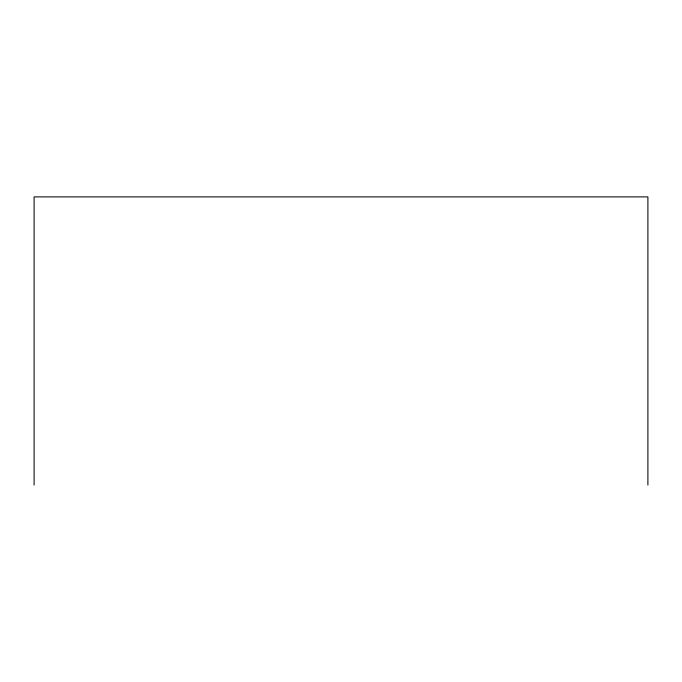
<?xml version="1.0" encoding="UTF-8"?>
<svg xmlns="http://www.w3.org/2000/svg" width="682" height="682" viewBox="0 0 682 682"><rect width="100%" height="100%" fill="white"/><g stroke="black" fill="none" stroke-linecap="round" stroke-linejoin="round"><path stroke-width="1.02" d="M647.9 485.107L647.9 196.893L34.1 196.893L34.1 485.107"/></g></svg>
